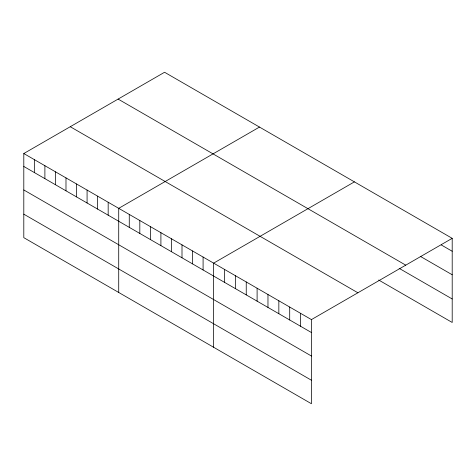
<?xml version="1.0" encoding="UTF-8"?>
<svg xmlns="http://www.w3.org/2000/svg" width="476" height="476" viewBox="0 0 476 476"><rect width="100%" height="100%" fill="white"/><g stroke="black" fill="none" stroke-linecap="round" stroke-linejoin="round"><path stroke-width="0.71" d="M23.8 153.534L311.435 319.598L311.435 403.737L23.8 237.667L23.8 153.534L164.565 72.263L452.2 238.333L452.2 322.466L378.694 280.025M259.485 127.068L118.72 208.333L118.72 292.472M354.406 181.868L213.641 263.139L213.641 347.272M311.435 319.598L452.2 238.333M441.335 244.985L452.2 251.257M420.243 256.308L452.2 274.759M118.113 99.085L405.748 265.15M399.15 268.339L452.2 298.97M70.252 126.717L357.887 292.782M23.8 166.463L311.435 332.528M23.8 189.96L311.435 356.024M23.8 214.17L311.435 380.235M300.57 313.327L300.57 326.256M289.705 307.056L289.705 319.979M278.841 300.778L278.841 313.708M267.97 294.507L267.97 307.431M257.105 288.23L257.105 301.159M246.241 281.959L246.241 294.888M235.376 275.687L235.376 288.611M224.505 269.41L224.505 282.339M203.091 257.046L203.091 269.975M192.548 250.959L192.548 263.888M181.999 244.872L181.999 257.796M171.455 238.779L171.455 251.709M160.906 232.693L160.906 245.622M150.362 226.606L150.362 239.529M139.813 220.513L139.813 233.442M129.27 214.426L129.27 227.355M108.171 202.246L108.171 215.176M97.628 196.16L97.628 209.083M87.078 190.067L87.078 202.996M76.535 183.98L76.535 196.909M65.986 177.893L65.986 190.816M55.442 171.8L55.442 184.73M44.893 165.713L44.893 178.643M34.349 159.621L34.349 172.55"/></g></svg>
